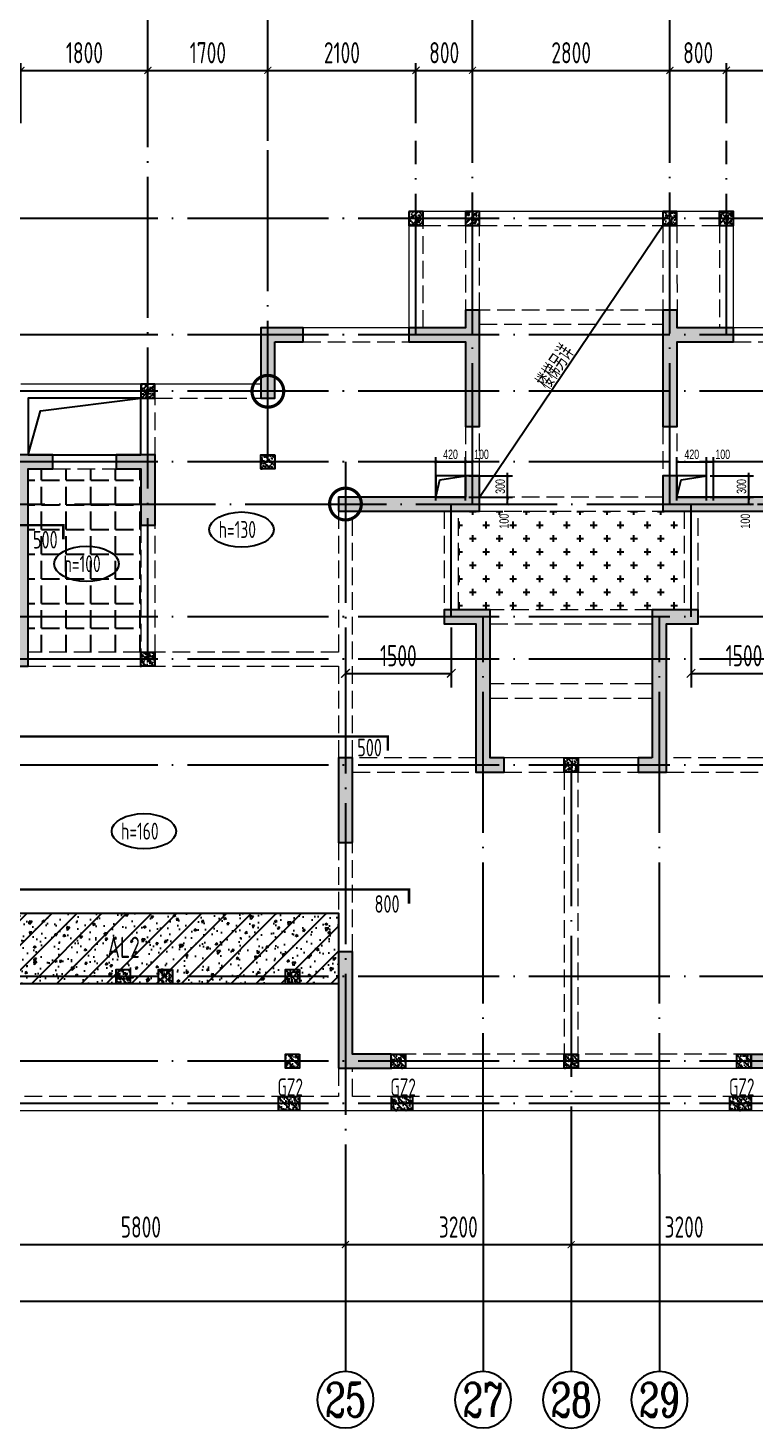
# Model space of a CAD drawing. Extents: x -1058961 to 23600, y -449123 to 2751847.
# Drawn here: x -301606 to -291301, y -329457 to -309607 of the extents above; entities that cross this region are included whole.
import ezdxf
from ezdxf.enums import TextEntityAlignment as Align

# ---------------------------------------------------------------- set-up
doc = ezdxf.new("R2010")
doc.units = 0
doc.header["$LTSCALE"] = 1000
doc.linetypes.add('DASH', pattern=[0.35, 0.25, -0.1])
doc.linetypes.add('DOTE', pattern=[2.42, 2, -0.2, 0.02, -0.2])
doc.layers.get('0').update_dxf_attribs({"linetype": 'CONTINUOUS'})
doc.layers.get('DEFPOINTS').update_dxf_attribs({"linetype": 'CONTINUOUS'})
doc.layers.add('+公共字体', color=7, linetype='CONTINUOUS', lineweight=20)
for name, color, linetype in [('A-AXIS', 1, 'CONTINUOUS'), ('A-DOTE', 10, 'DOTE'), ('AXIS_NUM', 7, 'CONTINUOUS'), ('BEAM', 4, 'DASH'), ('ROOF', 183, 'CONTINUOUS'), ('S-B板填充', 251, 'CONTINUOUS'), ('S-B板标注', 3, 'CONTINUOUS'), ('S-B板配筋', 6, 'CONTINUOUS'), ('S-B板配筋号', 7, 'CONTINUOUS'), ('S-C承台编号', 6, 'CONTINUOUS'), ('S-D洞口', 4, 'CONTINUOUS'), ('S-D洞口标注', 3, 'CONTINUOUS'), ('S-L主梁线', 4, 'DASH'), ('S-Q墙填充', 252, 'CONTINUOUS'), ('S-Q墙实线', 6, 'CONTINUOUS'), ('S-Q墙标注', 3, 'CONTINUOUS'), ('S-Y一般标注', 3, 'CONTINUOUS'), ('S-构造柱', 212, 'CONTINUOUS'), ('S-构造柱编号', 130, 'CONTINUOUS'), ('TEXT', 2, 'CONTINUOUS')]:
    doc.layers.add(name, color=color, linetype=linetype)
doc.layers.add('配箍校核', color=34, linetype='CONTINUOUS', plot=False)
doc.styles.add('TSSD_Axis', font='complex.shx', dxfattribs={"width": 0.7, "bigfont": 'hztxt.shx'})
doc.styles.add('TSSD_DIMENSION', font='Tssdeng.shx', dxfattribs={"width": 0.7, "bigfont": 'tssdchn.shx'})
doc.styles.add('TSSD_REIN', font='tssdeng.shx', dxfattribs={"width": 0.7, "height": 300, "bigfont": 'tssdchn.shx'})
doc.styles.add('结构文字', font='zstxt.shx', dxfattribs={"width": 0.7, "bigfont": 'zshz.shx'})
doc.dimstyles.new('STRUCK', dxfattribs={"dimtxt": 400, "dimasz": 121, "dimexe": 200, "dimexo": 150, "dimgap": 115, "dimtad": 1, "dimdec": 0, "dimdsep": 46, "dimtxsty": '结构文字', "dimblk": 'ARCHTICK', "dimcen": 400, "dimclrd": 3, "dimclre": 3, "dimclrt": 7, "dimadec": 0, "dimazin": 0, "dimtfac": 1, "dimtdec": 0, "dimtix": 1, "dimtmove": 2, "dimatfit": 3, "dimldrblk": '_DIMX', "dimfxl": 0, "dimtolj": 1, "dimtzin": 0, "dimarcsym": 0})
doc.dimstyles.new('STRUCK30', dxfattribs={"dimscale": 0.33333, "dimtxt": 400, "dimasz": 121, "dimexe": 200, "dimexo": 150, "dimgap": 115, "dimtad": 1, "dimdec": 0, "dimdsep": 46, "dimtxsty": '结构文字', "dimblk": 'ARCHTICK', "dimcen": 400, "dimclrd": 3, "dimclre": 3, "dimclrt": 7, "dimadec": 0, "dimazin": 0, "dimtfac": 1, "dimtdec": 0, "dimtix": 1, "dimtmove": 2, "dimatfit": 3, "dimldrblk": '_DIMX', "dimfxl": 0, "dimtolj": 1, "dimtzin": 0, "dimarcsym": 0})
doc.dimstyles.new('TSSD_100_100', dxfattribs={"dimtxt": 300, "dimasz": 100, "dimexe": 100, "dimexo": 250, "dimgap": 100, "dimtad": 1, "dimdec": 0, "dimzin": 0, "dimdsep": 46, "dimtxsty": 'TSSD_DIMENSION', "dimblk": 'ARCHTICK', "dimcen": 0, "dimdle": 100, "dimclrt": 7, "dimadec": 0, "dimazin": 0, "dimtfac": 1, "dimtdec": 0, "dimtix": 1, "dimtmove": 2, "dimatfit": 3, "dimldrblk": 'ARCHTICK', "dimfxl": 0, "dimtolj": 1, "dimtzin": 0, "dimarcsym": 0})

# ---------------------------------------------------------------- blocks, each defined once
blk = doc.blocks.new('_ArchTick')
at = {"color": 0, "linetype": 'ByBlock', "const_width": 0.15}
blk.add_lwpolyline([(-0.5, -0.5), (0.5, 0.5)], dxfattribs=at)
blk = doc.blocks.new('*D1074')
at = {"layer": 'DEFPOINTS', "color": 0}
for p in [(34300, 19250), (31400, 18250), (34300, 18250)]:
    blk.add_point(p, dxfattribs=at)
at = {"layer": 'S-Y一般标注', "color": 0, "lineweight": -2}
for p, q in [((31400, 18500), (31400, 19350)), ((34300, 18500), (34300, 19350)), ((31300, 19250), (34400, 19250))]:
    blk.add_line(p, q, dxfattribs=at)
at = {"layer": 'S-Y一般标注', "color": 0, "lineweight": -2, "xscale": 100, "yscale": 100, "zscale": 100, "rotation": 180}
blk.add_blockref('_ArchTick', (31400, 19250), dxfattribs=at)
at = {"layer": 'S-Y一般标注', "color": 0, "lineweight": -2, "xscale": 100, "yscale": 100, "zscale": 100}
blk.add_blockref('_ArchTick', (34300, 19250), dxfattribs=at)
at = {"layer": 'S-Y一般标注', "color": 7, "insert": (32850, 19500), "char_height": 300, "attachment_point": 5, "style": 'TSSD_DIMENSION'}
blk.add_mtext('\\A1;2900', dxfattribs=at)
blk = doc.blocks.new('*D1075')
at = {"layer": 'DEFPOINTS', "color": 0}
for p in [(36100, 19250), (34300, 18250), (36100, 18250)]:
    blk.add_point(p, dxfattribs=at)
at = {"layer": 'S-Y一般标注', "color": 0, "lineweight": -2}
for p, q in [((34300, 18500), (34300, 19350)), ((36100, 18500), (36100, 19350)), ((34200, 19250), (36200, 19250))]:
    blk.add_line(p, q, dxfattribs=at)
at = {"layer": 'S-Y一般标注', "color": 0, "lineweight": -2, "xscale": 100, "yscale": 100, "zscale": 100, "rotation": 180}
blk.add_blockref('_ArchTick', (34300, 19250), dxfattribs=at)
at = {"layer": 'S-Y一般标注', "color": 0, "lineweight": -2, "xscale": 100, "yscale": 100, "zscale": 100}
blk.add_blockref('_ArchTick', (36100, 19250), dxfattribs=at)
at = {"layer": 'S-Y一般标注', "color": 7, "insert": (35200, 19500), "char_height": 300, "attachment_point": 5, "style": 'TSSD_DIMENSION'}
blk.add_mtext('\\A1;1800', dxfattribs=at)
blk = doc.blocks.new('*D1076')
at = {"layer": 'DEFPOINTS', "color": 0}
for p in [(37800, 19250), (36100, 18250), (37800, 18250)]:
    blk.add_point(p, dxfattribs=at)
at = {"layer": 'S-Y一般标注', "color": 0, "lineweight": -2}
for p, q in [((36100, 18500), (36100, 19350)), ((37800, 18500), (37800, 19350)), ((36000, 19250), (37900, 19250))]:
    blk.add_line(p, q, dxfattribs=at)
at = {"layer": 'S-Y一般标注', "color": 0, "lineweight": -2, "xscale": 100, "yscale": 100, "zscale": 100, "rotation": 180}
blk.add_blockref('_ArchTick', (36100, 19250), dxfattribs=at)
at = {"layer": 'S-Y一般标注', "color": 0, "lineweight": -2, "xscale": 100, "yscale": 100, "zscale": 100}
blk.add_blockref('_ArchTick', (37800, 19250), dxfattribs=at)
at = {"layer": 'S-Y一般标注', "color": 7, "insert": (36950, 19500), "char_height": 300, "attachment_point": 5, "style": 'TSSD_DIMENSION'}
blk.add_mtext('\\A1;1700', dxfattribs=at)
blk = doc.blocks.new('*D1077')
at = {"layer": 'DEFPOINTS', "color": 0}
for p in [(40700, 19250), (39900, 18250), (40700, 18250)]:
    blk.add_point(p, dxfattribs=at)
at = {"layer": 'S-Y一般标注', "color": 0, "lineweight": -2}
for p, q in [((39900, 18500), (39900, 19350)), ((40700, 18500), (40700, 19350)), ((39800, 19250), (40800, 19250))]:
    blk.add_line(p, q, dxfattribs=at)
at = {"layer": 'S-Y一般标注', "color": 0, "lineweight": -2, "xscale": 100, "yscale": 100, "zscale": 100, "rotation": 180}
blk.add_blockref('_ArchTick', (39900, 19250), dxfattribs=at)
at = {"layer": 'S-Y一般标注', "color": 0, "lineweight": -2, "xscale": 100, "yscale": 100, "zscale": 100}
blk.add_blockref('_ArchTick', (40700, 19250), dxfattribs=at)
at = {"layer": 'S-Y一般标注', "color": 7, "insert": (40300, 19500), "char_height": 300, "attachment_point": 5, "style": 'TSSD_DIMENSION'}
blk.add_mtext('\\A1;800', dxfattribs=at)
blk = doc.blocks.new('*D1078')
at = {"layer": 'DEFPOINTS', "color": 0}
for p in [(43500, 19250), (40700, 18250), (43500, 18250)]:
    blk.add_point(p, dxfattribs=at)
at = {"layer": 'S-Y一般标注', "color": 0, "lineweight": -2}
for p, q in [((40700, 18500), (40700, 19350)), ((43500, 18500), (43500, 19350)), ((40600, 19250), (43600, 19250))]:
    blk.add_line(p, q, dxfattribs=at)
at = {"layer": 'S-Y一般标注', "color": 0, "lineweight": -2, "xscale": 100, "yscale": 100, "zscale": 100, "rotation": 180}
blk.add_blockref('_ArchTick', (40700, 19250), dxfattribs=at)
at = {"layer": 'S-Y一般标注', "color": 0, "lineweight": -2, "xscale": 100, "yscale": 100, "zscale": 100}
blk.add_blockref('_ArchTick', (43500, 19250), dxfattribs=at)
at = {"layer": 'S-Y一般标注', "color": 7, "insert": (42100, 19500), "char_height": 300, "attachment_point": 5, "style": 'TSSD_DIMENSION'}
blk.add_mtext('\\A1;2800', dxfattribs=at)
blk = doc.blocks.new('*D1079')
at = {"layer": 'DEFPOINTS', "color": 0}
for p in [(46400, 19250), (44300, 18250), (46400, 18250)]:
    blk.add_point(p, dxfattribs=at)
at = {"layer": 'S-Y一般标注', "color": 0, "lineweight": -2}
for p, q in [((44300, 18500), (44300, 19350)), ((46400, 18500), (46400, 19350)), ((44200, 19250), (46500, 19250))]:
    blk.add_line(p, q, dxfattribs=at)
at = {"layer": 'S-Y一般标注', "color": 0, "lineweight": -2, "xscale": 100, "yscale": 100, "zscale": 100, "rotation": 180}
blk.add_blockref('_ArchTick', (44300, 19250), dxfattribs=at)
at = {"layer": 'S-Y一般标注', "color": 0, "lineweight": -2, "xscale": 100, "yscale": 100, "zscale": 100}
blk.add_blockref('_ArchTick', (46400, 19250), dxfattribs=at)
at = {"layer": 'S-Y一般标注', "color": 7, "insert": (45742, 19500), "char_height": 300, "attachment_point": 5, "style": 'TSSD_DIMENSION'}
blk.add_mtext('\\A1;2100', dxfattribs=at)
blk = doc.blocks.new('*D1097')
at = {"layer": 'DEFPOINTS', "color": 0}
for p in [(39900, 19250), (37800, 18250), (39900, 18250)]:
    blk.add_point(p, dxfattribs=at)
at = {"layer": 'S-Y一般标注', "color": 0, "lineweight": -2}
for p, q in [((37800, 18500), (37800, 19350)), ((39900, 18500), (39900, 19350)), ((37700, 19250), (40000, 19250))]:
    blk.add_line(p, q, dxfattribs=at)
at = {"layer": 'S-Y一般标注', "color": 0, "lineweight": -2, "xscale": 100, "yscale": 100, "zscale": 100, "rotation": 180}
blk.add_blockref('_ArchTick', (37800, 19250), dxfattribs=at)
at = {"layer": 'S-Y一般标注', "color": 0, "lineweight": -2, "xscale": 100, "yscale": 100, "zscale": 100}
blk.add_blockref('_ArchTick', (39900, 19250), dxfattribs=at)
at = {"layer": 'S-Y一般标注', "color": 7, "insert": (38850, 19500), "char_height": 300, "attachment_point": 5, "style": 'TSSD_DIMENSION'}
blk.add_mtext('\\A1;2100', dxfattribs=at)
blk = doc.blocks.new('*D1098')
at = {"layer": 'DEFPOINTS', "color": 0}
for p in [(44300, 19250), (43500, 18250), (44300, 18250)]:
    blk.add_point(p, dxfattribs=at)
at = {"layer": 'S-Y一般标注', "color": 0, "lineweight": -2}
for p, q in [((43500, 18500), (43500, 19350)), ((44300, 18500), (44300, 19350)), ((43400, 19250), (44400, 19250))]:
    blk.add_line(p, q, dxfattribs=at)
at = {"layer": 'S-Y一般标注', "color": 0, "lineweight": -2, "xscale": 100, "yscale": 100, "zscale": 100, "rotation": 180}
blk.add_blockref('_ArchTick', (43500, 19250), dxfattribs=at)
at = {"layer": 'S-Y一般标注', "color": 0, "lineweight": -2, "xscale": 100, "yscale": 100, "zscale": 100}
blk.add_blockref('_ArchTick', (44300, 19250), dxfattribs=at)
at = {"layer": 'S-Y一般标注', "color": 7, "insert": (43900, 19500), "char_height": 300, "attachment_point": 5, "style": 'TSSD_DIMENSION'}
blk.add_mtext('\\A1;800', dxfattribs=at)
blk = doc.blocks.new('*D1103')
at = {"layer": 'DEFPOINTS', "color": 0}
for p in [(33100, 3600), (38900, 3600), (38900, 2600)]:
    blk.add_point(p, dxfattribs=at)
at = {"layer": 'S-Y一般标注', "color": 0, "lineweight": -2}
for p, q in [((33100, 3350), (33100, 2500)), ((38900, 3350), (38900, 2500)), ((33000, 2600), (39000, 2600))]:
    blk.add_line(p, q, dxfattribs=at)
at = {"layer": 'S-Y一般标注', "color": 0, "lineweight": -2, "xscale": 100, "yscale": 100, "zscale": 100, "rotation": 180}
blk.add_blockref('_ArchTick', (33100, 2600), dxfattribs=at)
at = {"layer": 'S-Y一般标注', "color": 0, "lineweight": -2, "xscale": 100, "yscale": 100, "zscale": 100}
blk.add_blockref('_ArchTick', (38900, 2600), dxfattribs=at)
at = {"layer": 'S-Y一般标注', "color": 7, "insert": (36000, 2850), "char_height": 300, "attachment_point": 5, "style": 'TSSD_DIMENSION'}
blk.add_mtext('\\A1;5800', dxfattribs=at)
blk = doc.blocks.new('ts_axno')
at = {"color": 0, "linetype": 'ByBlock', "lineweight": -2}
blk.add_circle((0, 0), 0.5, dxfattribs=at)
at = {"color": 0, "linetype": 'ByBlock', "lineweight": -2, "style": 'TSSD_Axis', "width": 0.7}
blk.add_attdef('A', text='', height=0.6, dxfattribs=at).set_placement((0, 0), align=Align.MIDDLE_CENTER)
blk = doc.blocks.new('*D1104')
at = {"layer": 'DEFPOINTS', "color": 0}
for p in [(42100, 3600), (45300, 3600), (45300, 2600)]:
    blk.add_point(p, dxfattribs=at)
at = {"layer": 'S-Y一般标注', "color": 0, "lineweight": -2}
for p, q in [((42100, 3350), (42100, 2500)), ((45300, 3350), (45300, 2500)), ((42000, 2600), (45400, 2600))]:
    blk.add_line(p, q, dxfattribs=at)
at = {"layer": 'S-Y一般标注', "color": 0, "lineweight": -2, "xscale": 100, "yscale": 100, "zscale": 100, "rotation": 180}
blk.add_blockref('_ArchTick', (42100, 2600), dxfattribs=at)
at = {"layer": 'S-Y一般标注', "color": 0, "lineweight": -2, "xscale": 100, "yscale": 100, "zscale": 100}
blk.add_blockref('_ArchTick', (45300, 2600), dxfattribs=at)
at = {"layer": 'S-Y一般标注', "color": 7, "insert": (43700, 2850), "char_height": 300, "attachment_point": 5, "style": 'TSSD_DIMENSION'}
blk.add_mtext('\\A1;3200', dxfattribs=at)
blk = doc.blocks.new('*D1107')
at = {"layer": 'DEFPOINTS', "color": 0}
for p in [(4600, 3600), (54600, 3600), (54600, 1800)]:
    blk.add_point(p, dxfattribs=at)
at = {"layer": 'S-Y一般标注', "color": 0, "lineweight": -2}
for p, q in [((4600, 3350), (4600, 1700)), ((54600, 3350), (54600, 1700)), ((4500, 1800), (54700, 1800))]:
    blk.add_line(p, q, dxfattribs=at)
at = {"layer": 'S-Y一般标注', "color": 0, "lineweight": -2, "xscale": 100, "yscale": 100, "zscale": 100, "rotation": 180}
blk.add_blockref('_ArchTick', (4600, 1800), dxfattribs=at)
at = {"layer": 'S-Y一般标注', "color": 0, "lineweight": -2, "xscale": 100, "yscale": 100, "zscale": 100}
blk.add_blockref('_ArchTick', (54600, 1800), dxfattribs=at)
at = {"layer": 'S-Y一般标注', "color": 7, "insert": (29600, 2050), "char_height": 300, "attachment_point": 5, "style": 'TSSD_DIMENSION'}
blk.add_mtext('\\A1;50000', dxfattribs=at)
blk = doc.blocks.new('*D1111')
at = {"layer": 'DEFPOINTS', "color": 0}
for p in [(38900, 3600), (42100, 3600), (42100, 2600)]:
    blk.add_point(p, dxfattribs=at)
at = {"layer": 'S-Y一般标注', "color": 0, "lineweight": -2}
for p, q in [((38900, 3350), (38900, 2500)), ((42100, 3350), (42100, 2500)), ((38800, 2600), (42200, 2600))]:
    blk.add_line(p, q, dxfattribs=at)
at = {"layer": 'S-Y一般标注', "color": 0, "lineweight": -2, "xscale": 100, "yscale": 100, "zscale": 100, "rotation": 180}
blk.add_blockref('_ArchTick', (38900, 2600), dxfattribs=at)
at = {"layer": 'S-Y一般标注', "color": 0, "lineweight": -2, "xscale": 100, "yscale": 100, "zscale": 100}
blk.add_blockref('_ArchTick', (42100, 2600), dxfattribs=at)
at = {"layer": 'S-Y一般标注', "color": 7, "insert": (40500, 2850), "char_height": 300, "attachment_point": 5, "style": 'TSSD_DIMENSION'}
blk.add_mtext('\\A1;3200', dxfattribs=at)
blk = doc.blocks.new('20210803.22403995')
at = {"layer": '+公共字体', "color": 2, "const_width": 45}
for points in [[(-831038, -168387, 1), (-831038, -167937, 1), (-831038, -168387, -1)], [(-829938, -169986, 1), (-829938, -169536, 1), (-829938, -169986, -1)]]:
    blk.add_lwpolyline(points, format="xyb", dxfattribs=at)
blk = doc.blocks.new('*D1188')
at = {"layer": 'DEFPOINTS', "color": 0}
for p in [(-168339, -56615), (-167739, -56615), (-168339, -56915)]:
    blk.add_point(p, dxfattribs=at)
at = {"layer": 'S-D洞口标注', "color": 3, "lineweight": -2}
for p, q in [((-168289, -56615), (-167672, -56615)), ((-167739, -56615), (-167739, -56574)), ((-167739, -56915), (-167739, -56615)), ((-168289, -56915), (-167672, -56915)), ((-167739, -56915), (-167739, -56955))]:
    blk.add_line(p, q, dxfattribs=at)
at = {"layer": 'S-D洞口标注', "color": 3, "lineweight": -2, "xscale": 40.33293, "yscale": 40.33293, "zscale": 40.33293}
for p, rotation in [((-167739, -56615), 270), ((-167739, -56915), 90)]:
    blk.add_blockref('_ArchTick', p, dxfattribs=dict(at, rotation=rotation))
at = {"layer": 'S-D洞口标注', "color": 7, "insert": (-167844, -56765), "char_height": 133.3, "attachment_point": 5, "rotation": 90, "style": '结构文字'}
blk.add_mtext('\\A1;300', dxfattribs=at)
blk = doc.blocks.new('_DIMX')
blk.add_line((-150, 0), (150, 0))
at = {"const_width": 50}
blk.add_lwpolyline([(-70, -70), (70, 70)], dxfattribs=at)
blk = doc.blocks.new('*D1189')
at = {"layer": 'DEFPOINTS', "color": 0}
for p in [(-168339, -56415), (-168759, -57015), (-168339, -57015)]:
    blk.add_point(p, dxfattribs=at)
at = {"layer": 'S-D洞口标注', "color": 3, "lineweight": -2}
for p, q in [((-168759, -56965), (-168759, -56349)), ((-168339, -56965), (-168339, -56349)), ((-168759, -56415), (-168339, -56415))]:
    blk.add_line(p, q, dxfattribs=at)
at = {"layer": 'S-D洞口标注', "color": 3, "lineweight": -2, "xscale": 40.33293, "yscale": 40.33293, "zscale": 40.33293, "rotation": 180}
blk.add_blockref('_ArchTick', (-168759, -56415), dxfattribs=at)
at = {"layer": 'S-D洞口标注', "color": 3, "lineweight": -2, "xscale": 40.33293, "yscale": 40.33293, "zscale": 40.33293}
blk.add_blockref('_ArchTick', (-168339, -56415), dxfattribs=at)
at = {"layer": 'S-D洞口标注', "color": 7, "insert": (-168549, -56310), "char_height": 133.3, "attachment_point": 5, "style": '结构文字'}
blk.add_mtext('\\A1;420', dxfattribs=at)
blk = doc.blocks.new('*D1190')
at = {"layer": 'DEFPOINTS', "color": 0}
for p in [(-168239, -56415), (-168339, -57015), (-168239, -57015)]:
    blk.add_point(p, dxfattribs=at)
at = {"layer": 'S-D洞口标注', "color": 3, "lineweight": -2}
for p, q in [((-168339, -56965), (-168339, -56349)), ((-168239, -56965), (-168239, -56349)), ((-168339, -56415), (-168239, -56415))]:
    blk.add_line(p, q, dxfattribs=at)
at = {"layer": 'S-D洞口标注', "color": 3, "lineweight": -2, "xscale": 40.33293, "yscale": 40.33293, "zscale": 40.33293, "rotation": 180}
blk.add_blockref('_ArchTick', (-168339, -56415), dxfattribs=at)
at = {"layer": 'S-D洞口标注', "color": 3, "lineweight": -2, "xscale": 40.33293, "yscale": 40.33293, "zscale": 40.33293}
blk.add_blockref('_ArchTick', (-168239, -56415), dxfattribs=at)
at = {"layer": 'S-D洞口标注', "color": 7, "insert": (-168110, -56310), "char_height": 133.3, "attachment_point": 5, "style": '结构文字'}
blk.add_mtext('\\A1;100', dxfattribs=at)
blk = doc.blocks.new('*D1191')
at = {"layer": 'DEFPOINTS', "color": 0}
for p in [(-168339, -56915), (-167739, -56915), (-168339, -57015)]:
    blk.add_point(p, dxfattribs=at)
at = {"layer": 'S-D洞口标注', "color": 3, "lineweight": -2}
for p, q in [((-168289, -56915), (-167672, -56915)), ((-167739, -57015), (-167739, -56915)), ((-168289, -57015), (-167672, -57015))]:
    blk.add_line(p, q, dxfattribs=at)
at = {"layer": 'S-D洞口标注', "color": 3, "lineweight": -2, "xscale": 40.33293, "yscale": 40.33293, "zscale": 40.33293}
for p, rotation in [((-167739, -56915), 90), ((-167739, -57015), 270)]:
    blk.add_blockref('_ArchTick', p, dxfattribs=dict(at, rotation=rotation))
at = {"layer": 'S-D洞口标注', "color": 7, "insert": (-167789, -57257), "char_height": 133.3, "attachment_point": 5, "rotation": 90, "style": '结构文字'}
blk.add_mtext('\\A1;100', dxfattribs=at)
blk = doc.blocks.new('*D1192')
at = {"layer": 'DEFPOINTS', "color": 0}
for p in [(-171759, -56615), (-171159, -56615), (-171759, -56915)]:
    blk.add_point(p, dxfattribs=at)
at = {"layer": 'S-D洞口标注', "color": 3, "lineweight": -2}
for p, q in [((-171709, -56615), (-171092, -56615)), ((-171159, -56615), (-171159, -56574)), ((-171159, -56915), (-171159, -56615)), ((-171709, -56915), (-171092, -56915)), ((-171159, -56915), (-171159, -56955))]:
    blk.add_line(p, q, dxfattribs=at)
at = {"layer": 'S-D洞口标注', "color": 3, "lineweight": -2, "xscale": 40.33293, "yscale": 40.33293, "zscale": 40.33293}
for p, rotation in [((-171159, -56615), 270), ((-171159, -56915), 90)]:
    blk.add_blockref('_ArchTick', p, dxfattribs=dict(at, rotation=rotation))
at = {"layer": 'S-D洞口标注', "color": 7, "insert": (-171264, -56765), "char_height": 133.3, "attachment_point": 5, "rotation": 90, "style": '结构文字'}
blk.add_mtext('\\A1;300', dxfattribs=at)
blk = doc.blocks.new('*D1193')
at = {"layer": 'DEFPOINTS', "color": 0}
for p in [(-171759, -56415), (-172179, -57015), (-171759, -57015)]:
    blk.add_point(p, dxfattribs=at)
at = {"layer": 'S-D洞口标注', "color": 3, "lineweight": -2}
for p, q in [((-172179, -56965), (-172179, -56349)), ((-171759, -56965), (-171759, -56349)), ((-172179, -56415), (-171759, -56415))]:
    blk.add_line(p, q, dxfattribs=at)
at = {"layer": 'S-D洞口标注', "color": 3, "lineweight": -2, "xscale": 40.33293, "yscale": 40.33293, "zscale": 40.33293, "rotation": 180}
blk.add_blockref('_ArchTick', (-172179, -56415), dxfattribs=at)
at = {"layer": 'S-D洞口标注', "color": 3, "lineweight": -2, "xscale": 40.33293, "yscale": 40.33293, "zscale": 40.33293}
blk.add_blockref('_ArchTick', (-171759, -56415), dxfattribs=at)
at = {"layer": 'S-D洞口标注', "color": 7, "insert": (-171969, -56310), "char_height": 133.3, "attachment_point": 5, "style": '结构文字'}
blk.add_mtext('\\A1;420', dxfattribs=at)
blk = doc.blocks.new('*D1194')
at = {"layer": 'DEFPOINTS', "color": 0}
for p in [(-171659, -56415), (-171759, -57015), (-171659, -57015)]:
    blk.add_point(p, dxfattribs=at)
at = {"layer": 'S-D洞口标注', "color": 3, "lineweight": -2}
for p, q in [((-171759, -56965), (-171759, -56349)), ((-171659, -56965), (-171659, -56349)), ((-171759, -56415), (-171659, -56415))]:
    blk.add_line(p, q, dxfattribs=at)
at = {"layer": 'S-D洞口标注', "color": 3, "lineweight": -2, "xscale": 40.33293, "yscale": 40.33293, "zscale": 40.33293, "rotation": 180}
blk.add_blockref('_ArchTick', (-171759, -56415), dxfattribs=at)
at = {"layer": 'S-D洞口标注', "color": 3, "lineweight": -2, "xscale": 40.33293, "yscale": 40.33293, "zscale": 40.33293}
blk.add_blockref('_ArchTick', (-171659, -56415), dxfattribs=at)
at = {"layer": 'S-D洞口标注', "color": 7, "insert": (-171530, -56310), "char_height": 133.3, "attachment_point": 5, "style": '结构文字'}
blk.add_mtext('\\A1;100', dxfattribs=at)
blk = doc.blocks.new('*D1195')
at = {"layer": 'DEFPOINTS', "color": 0}
for p in [(-171759, -56915), (-171159, -56915), (-171759, -57015)]:
    blk.add_point(p, dxfattribs=at)
at = {"layer": 'S-D洞口标注', "color": 3, "lineweight": -2}
for p, q in [((-171709, -56915), (-171092, -56915)), ((-171159, -57015), (-171159, -56915)), ((-171709, -57015), (-171092, -57015))]:
    blk.add_line(p, q, dxfattribs=at)
at = {"layer": 'S-D洞口标注', "color": 3, "lineweight": -2, "xscale": 40.33293, "yscale": 40.33293, "zscale": 40.33293}
for p, rotation in [((-171159, -56915), 90), ((-171159, -57015), 270)]:
    blk.add_blockref('_ArchTick', p, dxfattribs=dict(at, rotation=rotation))
at = {"layer": 'S-D洞口标注', "color": 7, "insert": (-171209, -57257), "char_height": 133.3, "attachment_point": 5, "rotation": 90, "style": '结构文字'}
blk.add_mtext('\\A1;100', dxfattribs=at)
blk = doc.blocks.new('20210807.15312078')
at = {"layer": 'S-Q墙填充'}
h = blk.add_hatch(color=252, dxfattribs=at)
h.dxf.hatch_style = 1
h.paths.add_polyline_path([(97216, 67840), (97216, 68190), (97016, 68190), (97016, 67940), (96216, 67940), (96216, 67740), (97016, 67740), (97016, 66540), (97216, 66540)])
h = blk.add_hatch(color=252, dxfattribs=at)
h.dxf.hatch_style = 1
h.paths.add_polyline_path([(99816, 67840), (99816, 66540), (100016, 66540), (100016, 67740), (100815, 67740), (100815, 67940), (100016, 67940), (100016, 68190), (99816, 68190)])
h = blk.add_hatch(color=252, dxfattribs=at)
h.dxf.hatch_style = 1
h.paths.add_polyline_path([(94316, 67740), (94716, 67740), (94716, 67940), (94116, 67940), (94116, 66940), (94316, 66940)])
h = blk.add_hatch(color=252, dxfattribs=at)
h.dxf.hatch_style = 1
h.paths.add_polyline_path([(90616, 66140), (90616, 63140), (90816, 63140), (90816, 65940), (91166, 65940), (91166, 66140)])
h = blk.add_hatch(color=252, dxfattribs=at)
h.dxf.hatch_style = 1
h.paths.add_polyline_path([(92066, 65940), (92416, 65940), (92416, 65140), (92616, 65140), (92616, 66140), (92066, 66140)])
h = blk.add_hatch(color=252, dxfattribs=at)
h.dxf.hatch_style = 1
h.paths.add_polyline_path([(95216, 65340), (96816, 65340), (97216, 65340), (97216, 65840), (97016, 65840), (97016, 65540), (96816, 65540), (95216, 65540)])
h = blk.add_hatch(color=252, dxfattribs=at)
h.dxf.hatch_style = 1
h.paths.add_polyline_path([(100016, 65540), (100016, 65840), (99816, 65840), (99816, 65340), (100216, 65340), (101816, 65340), (101816, 65540), (100216, 65540)])
h = blk.add_hatch(color=252, dxfattribs=at)
h.dxf.hatch_style = 1
h.paths.add_polyline_path([(97366, 63940), (96716, 63940), (96716, 63740), (97166, 63740), (97166, 61640), (97566, 61640), (97566, 61840), (97366, 61840)])
h = blk.add_hatch(color=252, dxfattribs=at)
h.dxf.hatch_style = 1
h.paths.add_polyline_path([(99666, 61840), (99466, 61840), (99466, 61640), (99866, 61640), (99866, 63740), (100316, 63740), (100316, 63940), (99666, 63940)])
h = blk.add_hatch(color=252, dxfattribs=at)
h.dxf.hatch_style = 1
h.paths.add_polyline_path([(95416, 60640), (95416, 61840), (95216, 61840), (95216, 60640)])
h = blk.add_hatch(color=252, dxfattribs=at)
h.dxf.hatch_style = 1
h.paths.add_polyline_path([(95216, 57440), (95966, 57440), (95966, 57640), (95416, 57640), (95416, 59090), (95216, 59090)])
h = blk.add_hatch(color=252, dxfattribs=at)
h.dxf.hatch_style = 1
h.paths.add_polyline_path([(101816, 57440), (101066, 57440), (101066, 57640), (101616, 57640), (101616, 58740), (101616, 59090), (101816, 59090), (101816, 58740)])
at = {"layer": 'S-D洞口', "color": 5}
blk.add_lwpolyline([(90816, 66140), (92416, 66140), (92416, 66940), (90816, 66940), (90816, 66140), (90993, 66762), (92416, 66940)], dxfattribs=at)
at = {"layer": 'S-L主梁线', "linetype": 'ByBlock', "lineweight": 18}
for p, q in [((96216, 69590), (96216, 67940)), ((97116, 69590), (96216, 69590)), ((99916, 69590), (97116, 69590)), ((100816, 69590), (99916, 69590)), ((100816, 67940), (100816, 69590)), ((96216, 67940), (94716, 67940)), ((102316, 67940), (100816, 67940)), ((92516, 67140), (90716, 67140)), ((94116, 67140), (92516, 67140)), ((90816, 66940), (92416, 66940)), ((90816, 66140), (90816, 66940)), ((92416, 66940), (92416, 66140)), ((92066, 66140), (91166, 66140)), ((98516, 61840), (97566, 61840)), ((99466, 61840), (98516, 61840)), ((95966, 57440), (98516, 57440)), ((98516, 57440), (101066, 57440)), ((89516, 56840), (107516, 56840))]:
    blk.add_line(p, q, dxfattribs=at)
at = {"layer": 'S-L主梁线', "linetype": 'DASH', "lineweight": 18}
for p, q in [((96416, 69390), (97016, 69390)), ((96416, 67940), (96416, 69390)), ((97016, 69390), (97016, 68190)), ((97216, 69390), (99816, 69390)), ((97216, 68190), (97216, 69390)), ((99816, 69390), (99816, 68190)), ((100015, 69390), (100016, 68190)), ((100016, 69390), (100616, 69390)), ((100616, 69390), (100616, 67940)), ((99815, 68190), (97216, 68190)), ((97216, 67990), (99816, 67990)), ((94716, 67740), (96216, 67740)), ((100815, 67740), (102316, 67740)), ((92616, 66940), (94116, 66940)), ((92616, 66140), (92616, 66940)), ((97016, 66540), (97016, 65840)), ((97216, 65840), (97216, 66540)), ((99816, 66540), (99816, 65840)), ((100016, 65840), (100016, 66540)), ((91166, 65940), (92066, 65940)), ((99816, 65540), (97216, 65540)), ((95216, 65340), (95216, 63340)), ((95416, 63240), (95416, 65340)), ((96716, 65340), (96716, 63940)), ((96916, 63940), (96916, 65340)), ((97216, 65340), (99816, 65340)), ((100116, 65340), (100116, 63940)), ((100316, 63940), (100316, 65340)), ((92416, 65140), (92416, 63340)), ((92616, 63340), (92616, 65140)), ((99666, 63940), (97366, 63940)), ((97366, 63740), (99666, 63740)), ((92416, 63340), (90816, 63340)), ((95216, 63340), (92616, 63340)), ((90816, 63140), (92516, 63140)), ((92516, 63140), (95216, 63140)), ((95216, 63140), (95216, 61840)), ((95416, 61840), (95416, 63240)), ((99666, 62890), (97366, 62890)), ((97366, 62690), (99666, 62690)), ((97166, 61840), (95416, 61840)), ((101616, 61840), (99866, 61840)), ((95416, 61640), (97166, 61640)), ((97566, 61640), (98416, 61640)), ((98416, 61640), (98416, 57640)), ((98616, 57640), (98616, 61640)), ((98616, 61640), (99466, 61640)), ((99866, 61640), (101616, 61640)), ((95216, 60640), (95216, 59090)), ((95416, 59090), (95416, 60640)), ((98416, 57640), (95966, 57640)), ((101066, 57640), (98616, 57640)), ((95216, 57440), (95216, 57040)), ((95416, 57040), (95416, 57440)), ((95216, 57040), (89616, 57040)), ((101616, 57040), (95416, 57040))]:
    blk.add_line(p, q, dxfattribs=at)
at = {"layer": 'S-Q墙实线'}
blk.add_lwpolyline([(97216, 67840), (97216, 68190), (97016, 68190), (97016, 67940), (96216, 67940), (96216, 67740), (97016, 67740), (97016, 66540), (97216, 66540), (97216, 67840)], dxfattribs=at)
for points in [[(99816, 67840), (99816, 66540), (100016, 66540), (100016, 67740), (100815, 67740), (100815, 67940), (100016, 67940), (100016, 68190), (99816, 68190)], [(94316, 67740), (94716, 67740), (94716, 67940), (94116, 67940), (94116, 66940), (94316, 66940)], [(90616, 66140), (90616, 63140), (90816, 63140), (90816, 65940), (91166, 65940), (91166, 66140)], [(92066, 65940), (92416, 65940), (92416, 65140), (92616, 65140), (92616, 66140), (92066, 66140)], [(95216, 65340), (96816, 65340), (97216, 65340), (97216, 65840), (97016, 65840), (97016, 65540), (96816, 65540), (95216, 65540)], [(100016, 65540), (100016, 65840), (99816, 65840), (99816, 65340), (100216, 65340), (101816, 65340), (101816, 65540), (100216, 65540)], [(97366, 63940), (96716, 63940), (96716, 63740), (97166, 63740), (97166, 61640), (97566, 61640), (97566, 61840), (97366, 61840)], [(99666, 61840), (99466, 61840), (99466, 61640), (99866, 61640), (99866, 63740), (100316, 63740), (100316, 63940), (99666, 63940)], [(95416, 60640), (95416, 61840), (95216, 61840), (95216, 60640)], [(95216, 57440), (95966, 57440), (95966, 57640), (95416, 57640), (95416, 59090), (95216, 59090)], [(101816, 57440), (101066, 57440), (101066, 57640), (101616, 57640), (101616, 58740), (101616, 59090), (101816, 59090), (101816, 58740)]]:
    blk.add_lwpolyline(points, close=True, dxfattribs=at)
blk = doc.blocks.new('20210730.02141516')
at = {"layer": 'S-构造柱'}
h = blk.add_hatch(dxfattribs=at)
h.set_pattern_fill('ARMORED', color=256, scale=15, angle=-90, style=0)
h.set_pattern_definition([(320, (-154189.41, 3278673.45), (-9.4128202, -107.5890274), [11.25, -123.75]), (265, (-154189.41, 3278673.45), (112.82882, 20.8127), [9, -99]), (10.4514, (-154190.19, 3278664.49), (103.4159313, -86.7764073), [9.5610285, -105.1713168]), (316.1842, (-154159.41, 3278673.45), (-24.827852, -160.0861573), [16.875, -185.625]), (6.6356, (-154161.48, 3278660.11), (146.117681, -140.199406), [14.341543, -157.75695]), (261.1842, (-154159.41, 3278673.45), (146.11779, -140.199292), [13.5, -148.5]), (291, (-154166.91, 3278658.45), (-60.3928336, -89.5360578), [11.25, -123.75]), (236, (-154166.91, 3278658.45), (108.7725068, -36.4972998), [9, -99]), (341.4514, (-154171.94, 3278650.99), (48.3795745, -126.0333943), [9.5610285, -105.1713168]), (307.5, (-154189.41, 3278673.454), (49.93407807, -1.8239783), [0, -97.8, 0, -100.5, 0, -99.375]), (277.5, (-154189.41, 3278673.454), (59.1617568, -39.4604306), [0, -57.3, 0, -95.55, 0, -37.875]), (237.5, (-154189.41, 3278706.904), (-3.38323076, -80.07336543), [0, -37.5, 0, -117, 0, -155.25]), (227.5, (-154189.41, 3278721.904), (15.0157473, -87.4779254), [0, -48.75, 0, -77.7, 0, -110.25]), (315, (-154189.41, 3278673.454), (53.0330086, 53.0330086), [])])
h.paths.add_polyline_path([(200, 200), (200, 0), (0, 0), (0, 200)])
blk.add_lwpolyline([(200, 200), (200, 0), (0, 0), (0, 200)], close=True, dxfattribs=at)
blk = doc.blocks.new('20210809.18224761')
at = {"layer": 'S-构造柱'}
h = blk.add_hatch(dxfattribs=at)
h.set_pattern_fill('ARMORED', color=256, scale=15, angle=-90, style=0)
h.set_pattern_definition([(320, (-154189.41, 3278673.45), (-9.4128202, -107.5890274), [11.25, -123.75]), (265, (-154189.41, 3278673.45), (112.82882, 20.8127), [9, -99]), (10.4514, (-154190.19, 3278664.49), (103.4159313, -86.7764073), [9.5610285, -105.1713168]), (316.1842, (-154159.41, 3278673.45), (-24.827852, -160.0861573), [16.875, -185.625]), (6.6356, (-154161.48, 3278660.11), (146.117681, -140.199406), [14.341543, -157.75695]), (261.1842, (-154159.41, 3278673.45), (146.11779, -140.199292), [13.5, -148.5]), (291, (-154166.91, 3278658.45), (-60.3928336, -89.5360578), [11.25, -123.75]), (236, (-154166.91, 3278658.45), (108.7725068, -36.4972998), [9, -99]), (341.4514, (-154171.94, 3278650.99), (48.3795745, -126.0333943), [9.5610285, -105.1713168]), (307.5, (-154189.41, 3278673.454), (49.93407807, -1.8239783), [0, -97.8, 0, -100.5, 0, -99.375]), (277.5, (-154189.41, 3278673.454), (59.1617568, -39.4604306), [0, -57.3, 0, -95.55, 0, -37.875]), (237.5, (-154189.41, 3278706.904), (-3.38323076, -80.07336543), [0, -37.5, 0, -117, 0, -155.25]), (227.5, (-154189.41, 3278721.904), (15.0157473, -87.4779254), [0, -48.75, 0, -77.7, 0, -110.25]), (315, (-154189.41, 3278673.454), (53.0330086, 53.0330086), [])])
h.paths.add_polyline_path([(300, 200), (300, 0), (0, 0), (0, 200)])
blk.add_lwpolyline([(300, 200), (300, 0), (0, 0), (0, 200)], close=True, dxfattribs=at)
blk = doc.blocks.new('20210809.18235135')
at = {"layer": '配箍校核'}
blk.add_blockref('20210809.18224761', (12, 0), dxfattribs=at)
at = {"layer": 'S-构造柱编号', "color": 2, "linetype": 'ByBlock', "style": 'TSSD_REIN', "width": 0.65}
blk.add_text('GZ2', height=250, dxfattribs=at).set_placement((0, 206, 0))
blk = doc.blocks.new('*D2725')
at = {"layer": 'DEFPOINTS', "color": 0}
for p in [(-180458, 207289), (-178959, 207289), (-178959, 206489)]:
    blk.add_point(p, dxfattribs=at)
at = {"layer": 'S-Q墙标注', "color": 3, "lineweight": -2}
for p, q in [((-180458, 207139), (-180458, 206289)), ((-178959, 207139), (-178959, 206289)), ((-180458, 206489), (-178959, 206489))]:
    blk.add_line(p, q, dxfattribs=at)
at = {"layer": 'S-Q墙标注', "color": 3, "lineweight": -2, "xscale": 121, "yscale": 121, "zscale": 121, "rotation": 180}
blk.add_blockref('_ArchTick', (-180458, 206489), dxfattribs=at)
at = {"layer": 'S-Q墙标注', "color": 3, "lineweight": -2, "xscale": 121, "yscale": 121, "zscale": 121}
blk.add_blockref('_ArchTick', (-178959, 206489), dxfattribs=at)
at = {"layer": 'S-Q墙标注', "color": 7, "insert": (-179709, 206739), "char_height": 300, "attachment_point": 5, "style": 'TSSD_REIN'}
blk.add_mtext('\\A1;1500', dxfattribs=at)
blk = doc.blocks.new('*D2726')
at = {"layer": 'DEFPOINTS', "color": 0}
for p in [(-175559, 207289), (-174059, 207289), (-174059, 206489)]:
    blk.add_point(p, dxfattribs=at)
at = {"layer": 'S-Q墙标注', "color": 3, "lineweight": -2}
for p, q in [((-175559, 207139), (-175559, 206289)), ((-174059, 207139), (-174059, 206289)), ((-175559, 206489), (-174059, 206489))]:
    blk.add_line(p, q, dxfattribs=at)
at = {"layer": 'S-Q墙标注', "color": 3, "lineweight": -2, "xscale": 121, "yscale": 121, "zscale": 121, "rotation": 180}
blk.add_blockref('_ArchTick', (-175559, 206489), dxfattribs=at)
at = {"layer": 'S-Q墙标注', "color": 3, "lineweight": -2, "xscale": 121, "yscale": 121, "zscale": 121}
blk.add_blockref('_ArchTick', (-174059, 206489), dxfattribs=at)
at = {"layer": 'S-Q墙标注', "color": 7, "insert": (-174809, 206739), "char_height": 300, "attachment_point": 5, "style": 'TSSD_REIN'}
blk.add_mtext('\\A1;1500', dxfattribs=at)
blk = doc.blocks.new('20210726.16395156')
at = {"layer": 'A-AXIS'}
for p, q in [((36100, 18249.9), (36100, 21049.9)), ((37800, 18249.9), (37800, 21049.9)), ((40700, 18249.9), (40700, 21049.9)), ((43500, 18249.9), (43500, 21049.9)), ((38900, 3600.1), (38900, 800.1)), ((40850, 3600.2), (40850, 800.2)), ((42100, 3600), (42100, 800)), ((43350, 3600.3), (43350, 800.3))]:
    blk.add_line(p, q, dxfattribs=at)
at = {"layer": 'A-DOTE'}
for p, q in [((36100, 10900), (36100, 18249.9)), ((37800, 13700), (37800, 18249.9)), ((39900, 15500), (39900, 18249.9)), ((40700, 13100.3), (40700, 18249.9)), ((43500, 13100.3), (43500, 18249.9)), ((44300, 15500), (44300, 18249.9)), ((55600, 17150), (3600, 17150)), ((55600, 15500), (3600, 15500)), ((55600, 14700), (3600, 14700)), ((55600, 13700), (3600, 13700)), ((38900.2, 13700), (38900, 3600)), ((3600, 13100.3), (55600, 13100.3)), ((40400, 11500), (40400, 13100)), ((43800, 11500), (43800, 13100)), ((55600, 11500), (3600, 11500)), ((40850, 3600.2), (40850, 11500)), ((43350, 3600.2), (43350, 11500)), ((55600, 10900), (3600, 10900)), ((55600, 9400), (3600, 9400)), ((42100, 9400), (42100, 3600)), ((55600, 6400), (3600, 6400)), ((55600, 5200), (3600, 5200)), ((55600, 4600), (3600, 4600))]:
    blk.add_line(p, q, dxfattribs=at)
at = {"layer": 'A-AXIS'}
ref = blk.add_blockref('ts_axno', (38900, 400.1), dxfattribs=dict(at, xscale=-800, yscale=800, zscale=800, rotation=180))
ref.add_attrib('17', '25', dxfattribs={"layer": 'AXIS_NUM', "height": 480, "style": 'TSSD_Axis', "width": 0.7}).set_placement((38900, 400.1), align=Align.MIDDLE_CENTER)
ref = blk.add_blockref('ts_axno', (40850, 400.2), dxfattribs=dict(at, xscale=-800, yscale=800, zscale=800, rotation=180))
ref.add_attrib('5', '27', dxfattribs={"layer": 'AXIS_NUM', "height": 480, "style": 'TSSD_Axis', "width": 0.7}).set_placement((40850, 400.2), align=Align.MIDDLE_CENTER)
ref = blk.add_blockref('ts_axno', (42100, 400), dxfattribs=dict(at, xscale=-800, yscale=800, zscale=800, rotation=180))
ref.add_attrib('19', '28', dxfattribs={"layer": 'AXIS_NUM', "height": 480, "style": 'TSSD_Axis', "width": 0.7}).set_placement((42100, 400), align=Align.MIDDLE_CENTER)
ref = blk.add_blockref('ts_axno', (43350, 400.3), dxfattribs=dict(at, xscale=-800, yscale=800, zscale=800, rotation=180))
ref.add_attrib('5', '29', dxfattribs={"layer": 'AXIS_NUM', "height": 480, "style": 'TSSD_Axis', "width": 0.7}).set_placement((43350, 400.3), align=Align.MIDDLE_CENTER)
at = {"layer": 'S-Y一般标注'}
for base, p1, p2, picture, middle in [((34300, 19249.9), (31400, 18249.9), (34300, 18249.9), '*D1074', (32850, 19499.9)), ((36100, 19249.9), (34300, 18249.9), (36100, 18249.9), '*D1075', (35200, 19499.9)), ((37800, 19249.9), (36100, 18249.9), (37800, 18249.9), '*D1076', (36950, 19499.9)), ((39900, 19249.9), (37800, 18249.9), (39900, 18249.9), '*D1097', (38850, 19499.9)), ((40700, 19249.9), (39900, 18249.9), (40700, 18249.9), '*D1077', (40300, 19499.9)), ((43500, 19249.9), (40700, 18249.9), (43500, 18249.9), '*D1078', (42100, 19499.9)), ((44300, 19249.9), (43500, 18249.9), (44300, 18249.9), '*D1098', (43900, 19499.9)), ((54600, 1800), (4600, 3600), (54600, 3600), '*D1107', (29600, 2050)), ((38900, 2600.1), (33100, 3600), (38900, 3600.1), '*D1103', (36000, 2850.1)), ((42100, 2600.1), (38900, 3600.1), (42100, 3600.1), '*D1111', (40500, 2850.1)), ((45300, 2600.1), (42100, 3600.1), (45300, 3600.1), '*D1104', (43700, 2850.1))]:
    dim = blk.add_linear_dim(base=base, p1=p1, p2=p2, dimstyle='TSSD_100_100', dxfattribs=at)
    dim.commit()
    dim.dimension.update_dxf_attribs({"geometry": picture, "text_midpoint": middle})
dim = blk.add_linear_dim(base=(46400, 19249.9), p1=(44300, 18249.9), p2=(46400, 18249.9), dimstyle='TSSD_100_100', dxfattribs=at)
dim.commit()
dim.dimension.update_dxf_attribs({"geometry": '*D1079', "text_midpoint": (45741.9, 19499.9), "dimtype": 160})
blk = doc.blocks.new('20210807.16180653')
at = {"layer": 'S-D洞口', "color": 5}
for points in [[(85935.8, 57292.6), (86355.8, 57292.6), (86355.8, 57592.6), (85935.8, 57592.6), (85935.8, 57292.6), (85994.1, 57534.2), (86355.8, 57592.6)], [(89355.8, 57292.6), (89775.8, 57292.6), (89775.8, 57592.6), (89355.8, 57592.6), (89355.8, 57292.6), (89414.1, 57534.2), (89775.8, 57592.6)]]:
    blk.add_lwpolyline(points, dxfattribs=at)
at = {"layer": 'S-D洞口标注'}
for base, p1, p2, picture, middle in [((86355.8, 57792), (85935.8, 57192), (86355.8, 57192.6), '*D1193', (86145.8, 57897)), ((89775.8, 57792), (89355.8, 57192), (89775.8, 57192.6), '*D1189', (89565.8, 57897))]:
    dim = blk.add_linear_dim(base=base, p1=p1, p2=p2, dimstyle='STRUCK30', dxfattribs=at)
    dim.commit()
    dim.dimension.update_dxf_attribs({"geometry": picture, "text_midpoint": middle, "insert": (258114.4, 114207.2)})
for base, p1, p2, picture, middle in [((86455.8, 57792), (86355.8, 57192.6), (86455.8, 57192.6), '*D1194', (86584.7, 57897)), ((89875.8, 57792), (89775.8, 57192.6), (89875.8, 57192.6), '*D1190', (90004.7, 57897))]:
    dim = blk.add_linear_dim(base=base, p1=p1, p2=p2, dimstyle='STRUCK30', dxfattribs=at)
    dim.commit()
    dim.dimension.update_dxf_attribs({"geometry": picture, "text_midpoint": middle, "dimtype": 128, "insert": (258114.4, 114207.2)})
for base, p1, p2, picture, middle in [((86955.8, 57592.6), (86355.8, 57292.6), (86355.8, 57592.6), '*D1192', (86850.8, 57442.6)), ((90375.8, 57592.6), (89775.8, 57292.6), (89775.8, 57592.6), '*D1188', (90270.8, 57442.6))]:
    dim = blk.add_linear_dim(base=base, p1=p1, p2=p2, angle=90, dimstyle='STRUCK30', dxfattribs=at)
    dim.commit()
    dim.dimension.update_dxf_attribs({"geometry": picture, "text_midpoint": middle, "insert": (258114.4, 114207.2)})
for base, p1, p2, picture, middle in [((86955.8, 57292.6), (86355.8, 57192.6), (86355.8, 57292.6), '*D1195', (86905.8, 56950.7)), ((90375.8, 57292.6), (89775.8, 57192.6), (89775.8, 57292.6), '*D1191', (90325.8, 56950.7))]:
    dim = blk.add_linear_dim(base=base, p1=p1, p2=p2, angle=90, dimstyle='STRUCK30', dxfattribs=at)
    dim.commit()
    dim.dimension.update_dxf_attribs({"geometry": picture, "text_midpoint": middle, "dimtype": 128, "insert": (258114.4, 114207.2)})
blk = doc.blocks.new('20210810.19131159')
at = {"layer": 'S-Q墙标注'}
for base, p1, p2, picture, middle in [((123507.3, 59573.8), (122007.5, 60373.8), (123507.3, 60373.8), '*D2725', (122757.4, 59823.8)), ((128407.2, 59573.8), (126907.3, 60373.8), (128407.2, 60373.8), '*D2726', (127657.2, 59823.8))]:
    dim = blk.add_linear_dim(base=base, p1=p1, p2=p2, dimstyle='STRUCK', override={"dimtxt": 300, "dimgap": 100, "dimtxsty": 'TSSD_REIN'}, dxfattribs=at)
    dim.commit()
    dim.dimension.update_dxf_attribs({"geometry": picture, "text_midpoint": middle, "insert": (302465.9, -146915)})

msp = doc.modelspace()

# ---------------------------------------------------------------- hatches: boundary and pattern name
at = {"layer": 'BEAM', "linetype": 'ByBlock'}
h = msp.add_hatch(dxfattribs=at)
h.set_pattern_fill('ARMORED', color=252, scale=50, angle=180, style=0)
h.set_pattern_definition([(230, (-520477.35, 1591264.37), (-358.63009, 31.376067), [37.5, -412.5]), (175, (-520477.35, 1591264.37), (69.37567, -376.09607), [30, -330]), (280.4514, (-520507.24, 1591267), (-289.25469, -344.71977), [31.870095, -350.571056]), (226.1842, (-520477.35, 1591164.37), (-533.62052, 82.75951), [56.25, -618.75]), (276.6356, (-520521.8, 1591171.27), (-467.33135, -487.05894), [47.80514, -525.8565]), (171.1842, (-520477.35, 1591164.37), (-467.33097, -487.0593), [45, -495]), (201, (-520527.35, 1591189.37), (-298.453526, 201.309445), [37.5, -412.5]), (146, (-520527.35, 1591189.37), (-121.657666, -362.57502), [30, -330]), (251.4514, (-520552.22, 1591206.15), (-420.111314, -161.26525), [31.870095, -350.571056]), (217.5, (-520477.35, 1591264.37), (-6.079928, -166.446927), [0, -326, 0, -335, 0, -331.25]), (187.5, (-520477.35, 1591264.37), (-131.534769, -197.205856), [0, -191, 0, -318.5, 0, -126.25]), (147.5, (-520365.85, 1591264.37), (-266.911218, 11.277436), [0, -125, 0, -390, 0, -517.5]), (137.5, (-520315.85, 1591264.37), (-291.593085, -50.05249), [0, -162.5, 0, -259, 0, -367.5]), (225, (-520477.35, 1591264.37), (176.776695, -176.776695), [])])
h.paths.add_polyline_path([(-297206.22, -323156.93), (-302806.22, -323156.93), (-302806.22, -322156.93), (-297206.22, -322156.93)])
at = {"layer": 'S-B板填充'}
h = msp.add_hatch(dxfattribs=at)
h.set_pattern_fill('ANGLE', color=252, scale=50, style=0)
h.set_pattern_definition([(0, (-203972.3, -464100.77), (0, 349.25), [254, -95.25]), (90, (-203972.3, -464100.77), (-349.25, 2e-14), [254, -95.25])])
h.paths.add_polyline_path([(-301606.24, -315856.9), (-300006.23, -315856.9), (-300006.23, -318456.9), (-301606.24, -318456.9)])
h = msp.add_hatch(dxfattribs=at)
h.set_pattern_fill('CROSS', color=252, scale=30, style=0)
h.set_pattern_definition([(0, (-208672.3, -464100.77), (190.5, 190.5), [95.25, -285.75]), (90, (-208624.67, -464148.4), (-190.5, 190.5), [95.25, -285.75])])
h.paths.add_polyline_path([(-295506.3, -316456.63), (-292306.36, -316456.63), (-292306.36, -317856.9), (-295506.3, -317856.9)])

# ---------------------------------------------------------------- linework, layer by layer
at = {"layer": 'BEAM', "linetype": 'ByBlock'}
msp.add_lwpolyline([(-297206.22, -323156.93), (-302806.22, -323156.93), (-302806.22, -322156.93), (-297206.22, -322156.93)], close=True, dxfattribs=at)
at = {"layer": 'S-B板标注'}
for centre in [(-298579.31, -316719.27), (-300777.77, -317203.82), (-299962.91, -320996.28)]:
    msp.add_ellipse(centre, major_axis=(-457.33, 0), ratio=0.54724159, dxfattribs=at)
at = {"layer": 'S-B板配筋', "lineweight": 35, "const_width": 35}
for points in [[(-311706.24, -316856.9), (-311706.24, -316656.9), (-301106.23, -316656.9), (-301106.23, -316856.9)], [(-316306.24, -319851.95), (-316306.24, -319651.95), (-296506.22, -319651.95), (-296506.22, -319851.95)], [(-316606.24, -322021.68), (-316606.24, -321821.68), (-296206.25, -321821.68), (-296206.25, -322021.68)]]:
    msp.add_lwpolyline(points, dxfattribs=at)
at = {"layer": 'S-B板配筋号', "color": 1}
msp.add_lwpolyline([(-295205.79, -316258.39), (-292606.27, -312408.66)], dxfattribs=at)

# ---------------------------------------------------------------- block references
at = {"layer": 'A-DOTE'}
msp.add_blockref('20210726.16395156', (-336006.23, -329456.95), dxfattribs=at)
at = {"layer": 'ROOF', "xscale": -1, "rotation": 4.61764226855621e-08}
for p in [(-296006.25, -312406.9), (-295206.25, -312406.9), (-292406.25, -312406.9), (-291606.25, -312406.9), (-299806.25, -314856.9)]:
    msp.add_blockref('20210730.02141516', p, dxfattribs=at)
at = {"layer": 'ROOF', "rotation": 359.9999999538236}
for p in [(-298306.25, -315856.91), (-294006.25, -320156.9), (-297956.25, -324356.9), (-294006.24, -324356.91)]:
    msp.add_blockref('20210730.02141516', p, dxfattribs=at)
at = {"layer": 'ROOF'}
for p in [(-300006.24, -318656.9), (-300356.25, -323156.9), (-299756.34, -323156.9), (-297956.34, -323156.9), (-296456.2, -324356.92), (-291556.2, -324356.91)]:
    msp.add_blockref('20210730.02141516', p, dxfattribs=at)
at = {"layer": 'S-C承台编号'}
msp.add_blockref('20210803.22403995', (532831.91, -146595.37), dxfattribs=at)
at = {"layer": 'S-D洞口'}
msp.add_blockref('20210807.16180653', (-381762.04, -373549.21), dxfattribs=at)
at = {"layer": 'S-Q墙填充'}
msp.add_blockref('20210807.15312078', (-392421.87, -381796.47), dxfattribs=at)
at = {"layer": 'S-Q墙标注'}
msp.add_blockref('20210810.19131159', (-419113.55, -378330.71), dxfattribs=at)
at = {"layer": '配箍校核'}
for p in [(-298068.19, -324956.9), (-296467.73, -324956.9), (-291668.19, -324956.9)]:
    msp.add_blockref('20210809.18235135', p, dxfattribs=at)

# ---------------------------------------------------------------- texts
at = {"layer": 'S-B板标注', "color": 7, "style": 'TSSD_REIN', "width": 0.7}
for s, p in [('h=130', (-298904, -316837.41)), ('h=100', (-301102.46, -317321.97)), ('h=160', (-300287.6, -321114.42))]:
    msp.add_text(s, height=240, dxfattribs=at).set_placement(p)
at = {"layer": 'S-B板配筋号', "color": 1, "style": 'TSSD_REIN', "width": 0.7}
msp.add_text('楼梯另详', height=250, rotation=55.970982, dxfattribs=at).set_placement((-294216.09, -314752.26))
at = {"layer": 'S-B板配筋号', "style": 'TSSD_REIN', "width": 0.7}
for s, p in [('500', (-301361.13, -316736.9)), ('500', (-296764.3, -319684.1)), ('800', (-296516.11, -321901.68))]:
    msp.add_text(s, height=250, dxfattribs=at).set_placement(p, align=Align.TOP_CENTER)
at = {"layer": 'TEXT', "color": 1, "style": 'TSSD_REIN', "width": 0.7}
msp.add_text('AL2', height=300, dxfattribs=at).set_placement((-300021.5, -322790.82, 0), align=Align.RIGHT)

doc.saveas('drawing.dxf')
